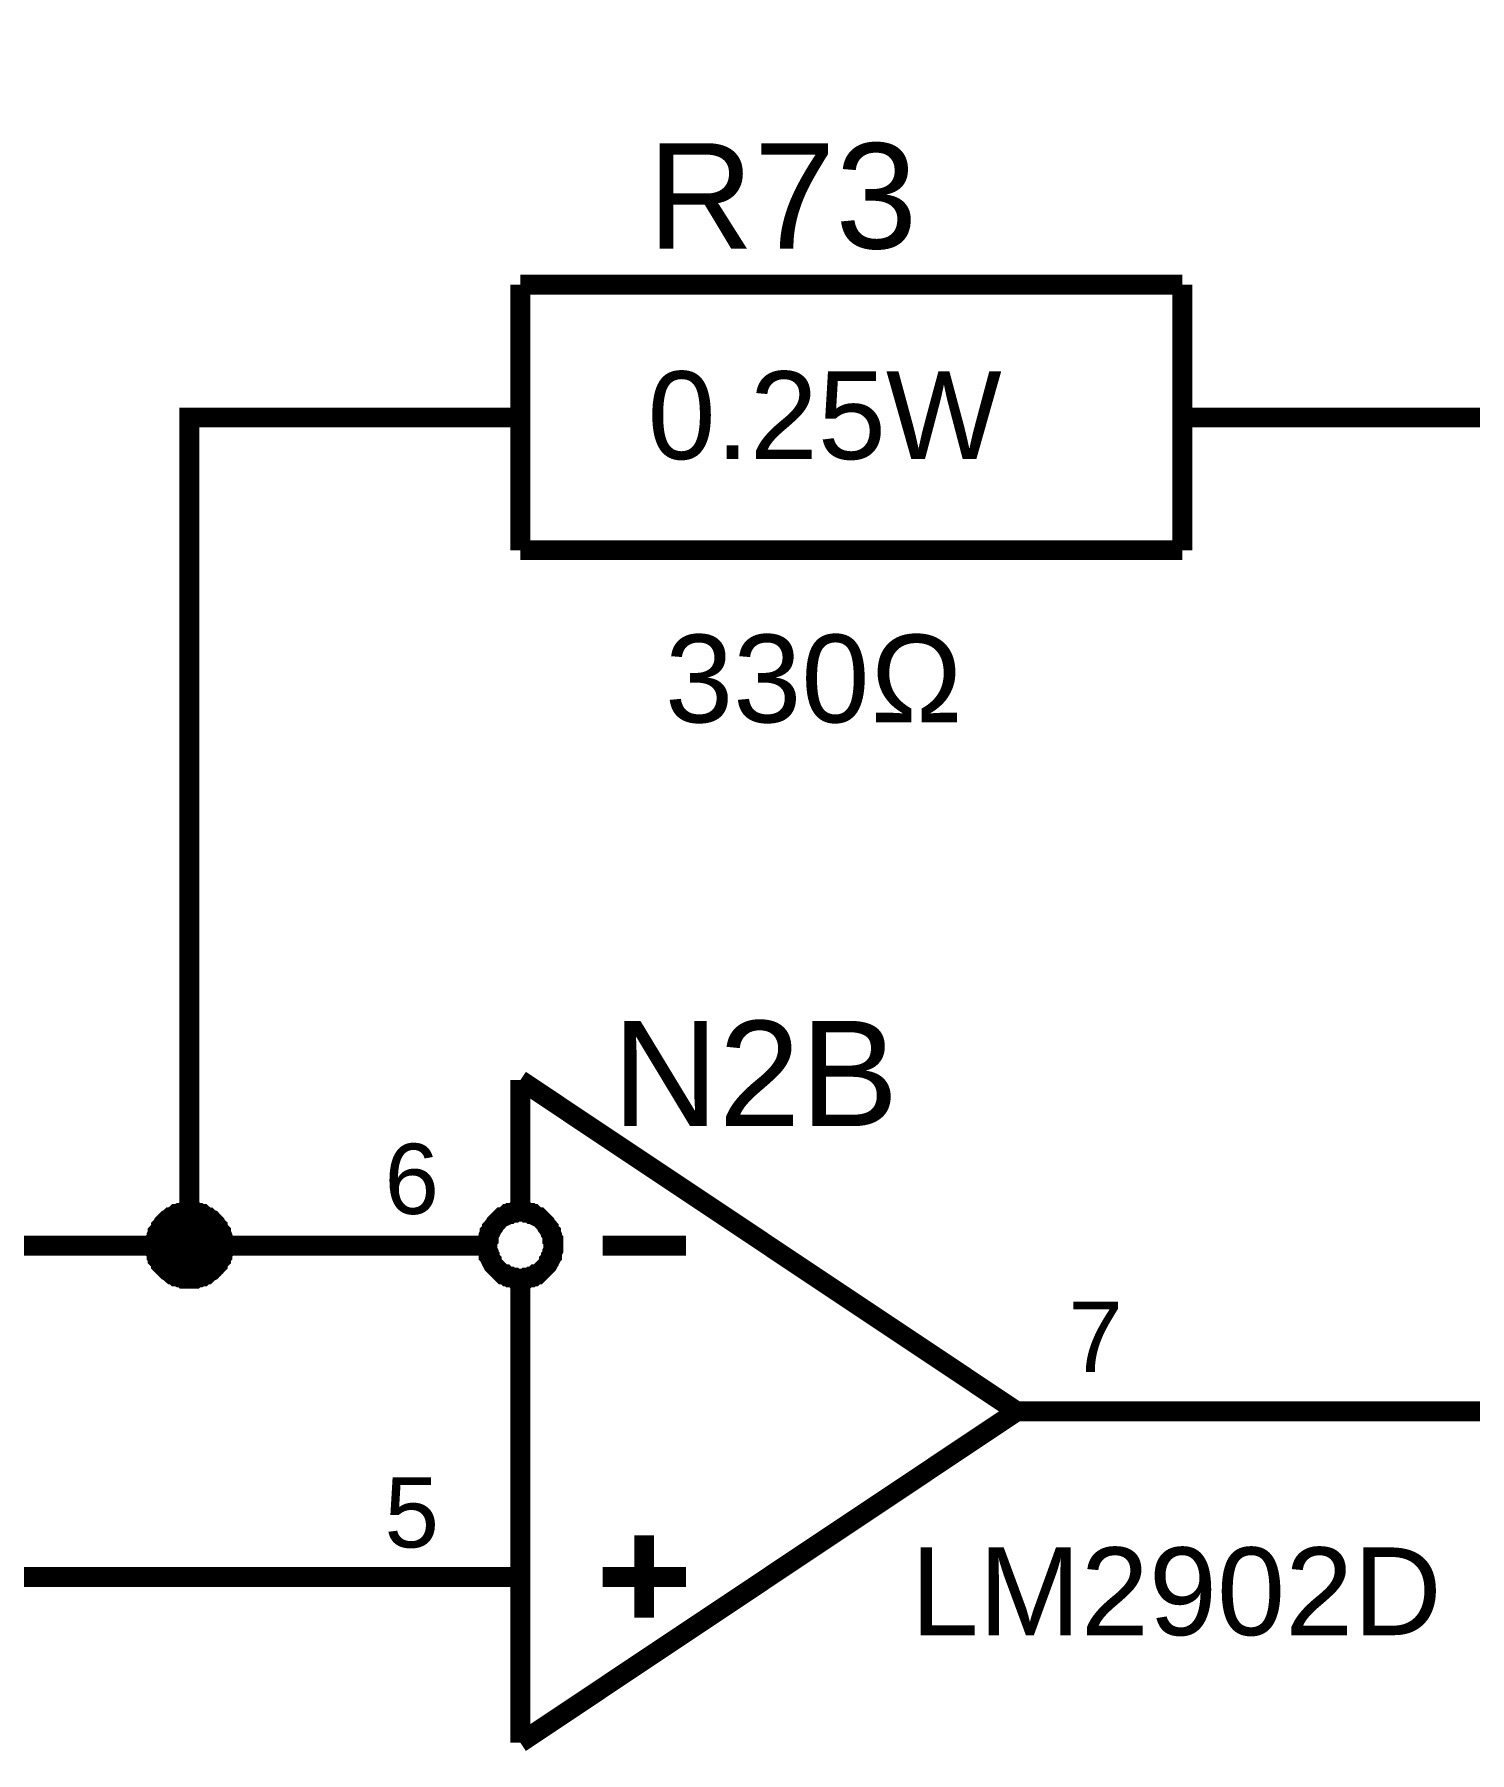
# Model space of a CAD drawing. Header units: millimetres. Extents: x -2024 to 917, y -725 to 13.
# Drawn here: x 782.09 to 803.76, y -383.95 to -358.01 of the extents above; entities that cross this region are included whole.
import ezdxf

# ---------------------------------------------------------------- set-up
doc = ezdxf.new("R2010")
doc.units = ezdxf.units.MM
doc.layers.add('Sheet', color=255, linetype='Continuous')
doc.styles.get("Standard").update_dxf_attribs({"font": 'arial.ttf'})

msp = doc.modelspace()

# ---------------------------------------------------------------- linework, layer by layer
at = {"layer": 'Sheet'}
for points, const_width in [([(786.928, -381.3), (779.43, -381.3), (779.43, -361.297), (779.43, -353.795), (786.928, -353.795)], 0.3), ([(819.418, -358.796), (821.917, -358.796), (821.917, -363.797), (821.917, -378.799), (811.92, -378.799), (799.424, -378.799)], 0.3), ([(789.427, -361.793), (789.427, -365.801)], 0.3), ([(789.427, -361.793), (799.424, -361.793)], 0.3), ([(799.424, -361.793), (799.424, -365.801)], 0.3), ([(786.928, -363.797), (784.429, -363.797), (784.429, -376.299)], 0.3), ([(789.427, -363.797), (786.928, -363.797)], 0.3), ([(799.424, -363.797), (801.923, -363.797)], 0.3), ([(804.422, -363.797), (801.923, -363.797)], 0.3), ([(789.427, -365.801), (799.424, -365.801)], 0.3), ([(789.427, -373.799), (789.427, -375.67)], 0.3), ([(789.427, -373.799), (796.925, -378.799)], 0.3), ([(783.916, -376.299), (783.916, -376.266), (783.916, -376.249), (783.916, -376.216), (783.932, -376.2), (783.932, -376.166), (783.932, -376.15), (783.949, -376.117), (783.949, -376.1), (783.965, -376.084), (783.982, -376.051), (783.998, -376.034), (783.998, -376.017), (784.015, -376.001), (784.031, -375.968), (784.048, -375.951), (784.065, -375.935), (784.081, -375.918), (784.098, -375.901), (784.131, -375.885), (784.147, -375.868), (784.164, -375.868), (784.18, -375.852), (784.214, -375.835), (784.23, -375.819), (784.247, -375.819), (784.28, -375.802), (784.296, -375.802), (784.329, -375.802), (784.346, -375.786), (784.379, -375.786), (784.396, -375.786), (784.429, -375.786)], 0.3), ([(783.916, -376.299), (783.916, -376.266), (783.916, -376.249), (783.916, -376.216), (783.932, -376.2), (783.932, -376.166), (783.932, -376.15), (783.949, -376.117), (783.949, -376.1), (783.965, -376.084), (783.982, -376.051), (783.998, -376.034), (783.998, -376.017), (784.015, -376.001), (784.031, -375.968), (784.048, -375.951), (784.065, -375.935), (784.081, -375.918), (784.098, -375.901), (784.131, -375.885), (784.147, -375.868), (784.164, -375.868), (784.18, -375.852), (784.214, -375.835), (784.23, -375.819), (784.247, -375.819), (784.28, -375.802), (784.296, -375.802), (784.329, -375.802), (784.346, -375.786), (784.379, -375.786), (784.396, -375.786), (784.429, -375.786)], 0.3), ([(783.916, -376.299), (783.916, -376.266), (783.916, -376.249), (783.916, -376.216), (783.932, -376.2), (783.932, -376.166), (783.932, -376.15), (783.949, -376.117), (783.949, -376.1), (783.965, -376.084), (783.982, -376.051), (783.998, -376.034), (783.998, -376.017), (784.015, -376.001), (784.031, -375.968), (784.048, -375.951), (784.065, -375.935), (784.081, -375.918), (784.098, -375.901), (784.131, -375.885), (784.147, -375.868), (784.164, -375.868), (784.18, -375.852), (784.214, -375.835), (784.23, -375.819), (784.247, -375.819), (784.28, -375.802), (784.296, -375.802), (784.329, -375.802), (784.346, -375.786), (784.379, -375.786), (784.396, -375.786), (784.429, -375.786)], 0.3), ([(783.916, -376.299), (783.916, -376.266), (783.916, -376.249), (783.916, -376.216), (783.932, -376.2), (783.932, -376.166), (783.932, -376.15), (783.949, -376.117), (783.949, -376.1), (783.965, -376.084), (783.982, -376.051), (783.998, -376.034), (783.998, -376.017), (784.015, -376.001), (784.031, -375.968), (784.048, -375.951), (784.065, -375.935), (784.081, -375.918), (784.098, -375.901), (784.131, -375.885), (784.147, -375.868), (784.164, -375.868), (784.18, -375.852), (784.214, -375.835), (784.23, -375.819), (784.247, -375.819), (784.28, -375.802), (784.296, -375.802), (784.329, -375.802), (784.346, -375.786), (784.379, -375.786), (784.396, -375.786), (784.429, -375.786)], 0.3), ([(783.916, -376.299), (783.916, -376.266), (783.916, -376.249), (783.916, -376.216), (783.932, -376.2), (783.932, -376.166), (783.932, -376.15), (783.949, -376.117), (783.949, -376.1), (783.965, -376.084), (783.982, -376.051), (783.998, -376.034), (783.998, -376.017), (784.015, -376.001), (784.031, -375.968), (784.048, -375.951), (784.065, -375.935), (784.081, -375.918), (784.098, -375.901), (784.131, -375.885), (784.147, -375.868), (784.164, -375.868), (784.18, -375.852), (784.214, -375.835), (784.23, -375.819), (784.247, -375.819), (784.28, -375.802), (784.296, -375.802), (784.329, -375.802), (784.346, -375.786), (784.379, -375.786), (784.396, -375.786), (784.429, -375.786)], 0.0991), ([(783.916, -376.299), (783.916, -376.266), (783.916, -376.249), (783.916, -376.216), (783.932, -376.2), (783.932, -376.166), (783.932, -376.15), (783.949, -376.117), (783.949, -376.1), (783.965, -376.084), (783.982, -376.051), (783.998, -376.034), (783.998, -376.017), (784.015, -376.001), (784.031, -375.968), (784.048, -375.951), (784.065, -375.935), (784.081, -375.918), (784.098, -375.901), (784.131, -375.885), (784.147, -375.868), (784.164, -375.868), (784.18, -375.852), (784.214, -375.835), (784.23, -375.819), (784.247, -375.819), (784.28, -375.802), (784.296, -375.802), (784.329, -375.802), (784.346, -375.786), (784.379, -375.786), (784.396, -375.786), (784.429, -375.786)], 0.0991), ([(783.916, -376.299), (783.916, -376.266), (783.916, -376.249), (783.916, -376.216), (783.932, -376.2), (783.932, -376.166), (783.932, -376.15), (783.949, -376.117), (783.949, -376.1), (783.965, -376.084), (783.982, -376.051), (783.998, -376.034), (783.998, -376.017), (784.015, -376.001), (784.031, -375.968), (784.048, -375.951), (784.065, -375.935), (784.081, -375.918), (784.098, -375.901), (784.131, -375.885), (784.147, -375.868), (784.164, -375.868), (784.18, -375.852), (784.214, -375.835), (784.23, -375.819), (784.247, -375.819), (784.28, -375.802), (784.296, -375.802), (784.329, -375.802), (784.346, -375.786), (784.379, -375.786), (784.396, -375.786), (784.429, -375.786)], 0.0991), ([(783.916, -376.299), (783.916, -376.266), (783.916, -376.249), (783.916, -376.216), (783.932, -376.2), (783.932, -376.166), (783.932, -376.15), (783.949, -376.117), (783.949, -376.1), (783.965, -376.084), (783.982, -376.051), (783.998, -376.034), (783.998, -376.017), (784.015, -376.001), (784.031, -375.968), (784.048, -375.951), (784.065, -375.935), (784.081, -375.918), (784.098, -375.901), (784.131, -375.885), (784.147, -375.868), (784.164, -375.868), (784.18, -375.852), (784.214, -375.835), (784.23, -375.819), (784.247, -375.819), (784.28, -375.802), (784.296, -375.802), (784.329, -375.802), (784.346, -375.786), (784.379, -375.786), (784.396, -375.786), (784.429, -375.786)], 0.0991), ([(784.429, -375.786), (784.429, -375.786)], 0.3), ([(784.429, -375.786), (784.462, -375.786), (784.478, -375.786), (784.511, -375.786), (784.528, -375.802), (784.561, -375.802), (784.578, -375.802), (784.611, -375.819), (784.627, -375.819), (784.644, -375.835), (784.677, -375.852), (784.694, -375.868), (784.71, -375.868), (784.727, -375.885), (784.76, -375.901), (784.776, -375.918), (784.793, -375.935), (784.809, -375.951), (784.826, -375.968), (784.842, -376.001), (784.859, -376.017), (784.859, -376.034), (784.876, -376.051), (784.892, -376.084), (784.909, -376.1), (784.909, -376.117), (784.925, -376.15), (784.925, -376.166), (784.925, -376.2), (784.942, -376.216), (784.942, -376.249), (784.942, -376.266), (784.942, -376.299)], 0.3), ([(784.429, -375.786), (784.429, -375.786)], 0.3), ([(784.429, -375.786), (784.462, -375.786), (784.478, -375.786), (784.511, -375.786), (784.528, -375.802), (784.561, -375.802), (784.578, -375.802), (784.611, -375.819), (784.627, -375.819), (784.644, -375.835), (784.677, -375.852), (784.694, -375.868), (784.71, -375.868), (784.727, -375.885), (784.76, -375.901), (784.776, -375.918), (784.793, -375.935), (784.809, -375.951), (784.826, -375.968), (784.842, -376.001), (784.859, -376.017), (784.859, -376.034), (784.876, -376.051), (784.892, -376.084), (784.909, -376.1), (784.909, -376.117), (784.925, -376.15), (784.925, -376.166), (784.925, -376.2), (784.942, -376.216), (784.942, -376.249), (784.942, -376.266), (784.942, -376.299)], 0.3), ([(784.429, -375.786), (784.429, -375.786)], 0.3), ([(784.429, -375.786), (784.462, -375.786), (784.478, -375.786), (784.511, -375.786), (784.528, -375.802), (784.561, -375.802), (784.578, -375.802), (784.611, -375.819), (784.627, -375.819), (784.644, -375.835), (784.677, -375.852), (784.694, -375.868), (784.71, -375.868), (784.727, -375.885), (784.76, -375.901), (784.776, -375.918), (784.793, -375.935), (784.809, -375.951), (784.826, -375.968), (784.842, -376.001), (784.859, -376.017), (784.859, -376.034), (784.876, -376.051), (784.892, -376.084), (784.909, -376.1), (784.909, -376.117), (784.925, -376.15), (784.925, -376.166), (784.925, -376.2), (784.942, -376.216), (784.942, -376.249), (784.942, -376.266), (784.942, -376.299)], 0.3), ([(784.429, -375.786), (784.429, -375.786)], 0.3), ([(784.429, -375.786), (784.462, -375.786), (784.478, -375.786), (784.511, -375.786), (784.528, -375.802), (784.561, -375.802), (784.578, -375.802), (784.611, -375.819), (784.627, -375.819), (784.644, -375.835), (784.677, -375.852), (784.694, -375.868), (784.71, -375.868), (784.727, -375.885), (784.76, -375.901), (784.776, -375.918), (784.793, -375.935), (784.809, -375.951), (784.826, -375.968), (784.842, -376.001), (784.859, -376.017), (784.859, -376.034), (784.876, -376.051), (784.892, -376.084), (784.909, -376.1), (784.909, -376.117), (784.925, -376.15), (784.925, -376.166), (784.925, -376.2), (784.942, -376.216), (784.942, -376.249), (784.942, -376.266), (784.942, -376.299)], 0.3), ([(784.429, -375.786), (784.429, -375.786)], 0.0991), ([(784.429, -375.786), (784.462, -375.786), (784.478, -375.786), (784.511, -375.786), (784.528, -375.802), (784.561, -375.802), (784.578, -375.802), (784.611, -375.819), (784.627, -375.819), (784.644, -375.835), (784.677, -375.852), (784.694, -375.868), (784.71, -375.868), (784.727, -375.885), (784.76, -375.901), (784.776, -375.918), (784.793, -375.935), (784.809, -375.951), (784.826, -375.968), (784.842, -376.001), (784.859, -376.017), (784.859, -376.034), (784.876, -376.051), (784.892, -376.084), (784.909, -376.1), (784.909, -376.117), (784.925, -376.15), (784.925, -376.166), (784.925, -376.2), (784.942, -376.216), (784.942, -376.249), (784.942, -376.266), (784.942, -376.299)], 0.0991), ([(784.429, -375.786), (784.429, -375.786)], 0.0991), ([(784.429, -375.786), (784.462, -375.786), (784.478, -375.786), (784.511, -375.786), (784.528, -375.802), (784.561, -375.802), (784.578, -375.802), (784.611, -375.819), (784.627, -375.819), (784.644, -375.835), (784.677, -375.852), (784.694, -375.868), (784.71, -375.868), (784.727, -375.885), (784.76, -375.901), (784.776, -375.918), (784.793, -375.935), (784.809, -375.951), (784.826, -375.968), (784.842, -376.001), (784.859, -376.017), (784.859, -376.034), (784.876, -376.051), (784.892, -376.084), (784.909, -376.1), (784.909, -376.117), (784.925, -376.15), (784.925, -376.166), (784.925, -376.2), (784.942, -376.216), (784.942, -376.249), (784.942, -376.266), (784.942, -376.299)], 0.0991), ([(784.429, -375.786), (784.429, -375.786)], 0.0991), ([(784.429, -375.786), (784.462, -375.786), (784.478, -375.786), (784.511, -375.786), (784.528, -375.802), (784.561, -375.802), (784.578, -375.802), (784.611, -375.819), (784.627, -375.819), (784.644, -375.835), (784.677, -375.852), (784.694, -375.868), (784.71, -375.868), (784.727, -375.885), (784.76, -375.901), (784.776, -375.918), (784.793, -375.935), (784.809, -375.951), (784.826, -375.968), (784.842, -376.001), (784.859, -376.017), (784.859, -376.034), (784.876, -376.051), (784.892, -376.084), (784.909, -376.1), (784.909, -376.117), (784.925, -376.15), (784.925, -376.166), (784.925, -376.2), (784.942, -376.216), (784.942, -376.249), (784.942, -376.266), (784.942, -376.299)], 0.0991), ([(784.429, -375.786), (784.429, -375.786)], 0.0991), ([(784.429, -375.786), (784.462, -375.786), (784.478, -375.786), (784.511, -375.786), (784.528, -375.802), (784.561, -375.802), (784.578, -375.802), (784.611, -375.819), (784.627, -375.819), (784.644, -375.835), (784.677, -375.852), (784.694, -375.868), (784.71, -375.868), (784.727, -375.885), (784.76, -375.901), (784.776, -375.918), (784.793, -375.935), (784.809, -375.951), (784.826, -375.968), (784.842, -376.001), (784.859, -376.017), (784.859, -376.034), (784.876, -376.051), (784.892, -376.084), (784.909, -376.1), (784.909, -376.117), (784.925, -376.15), (784.925, -376.166), (784.925, -376.2), (784.942, -376.216), (784.942, -376.249), (784.942, -376.266), (784.942, -376.299)], 0.0991), ([(788.931, -376.299), (788.931, -376.266), (788.931, -376.249), (788.931, -376.216), (788.947, -376.2), (788.947, -376.166), (788.947, -376.15), (788.964, -376.117), (788.964, -376.1), (788.98, -376.084), (788.997, -376.051), (788.997, -376.034), (789.013, -376.017), (789.03, -376.001), (789.046, -375.968), (789.063, -375.951), (789.08, -375.935), (789.096, -375.918), (789.113, -375.901), (789.129, -375.885), (789.146, -375.868), (789.162, -375.868), (789.195, -375.852), (789.212, -375.835), (789.229, -375.819), (789.262, -375.819), (789.278, -375.802), (789.295, -375.802), (789.328, -375.802), (789.344, -375.786), (789.377, -375.786), (789.394, -375.786), (789.427, -375.786)], 0.3), ([(789.427, -375.786), (789.394, -375.786), (789.377, -375.786), (789.344, -375.786), (789.328, -375.802), (789.295, -375.802), (789.278, -375.802), (789.262, -375.819), (789.229, -375.819), (789.212, -375.835), (789.195, -375.852), (789.162, -375.868), (789.146, -375.868), (789.129, -375.885), (789.113, -375.901), (789.096, -375.918), (789.08, -375.935), (789.063, -375.951), (789.046, -375.968), (789.03, -376.001), (789.013, -376.017), (788.997, -376.034), (788.997, -376.051), (788.98, -376.084), (788.964, -376.1), (788.964, -376.117), (788.947, -376.15), (788.947, -376.166), (788.947, -376.2), (788.931, -376.216), (788.931, -376.249), (788.931, -376.266), (788.931, -376.299)], 0.3), ([(789.427, -375.786), (789.46, -375.786), (789.477, -375.786), (789.51, -375.786), (789.526, -375.802), (789.56, -375.802), (789.576, -375.802), (789.593, -375.819), (789.626, -375.819), (789.642, -375.835), (789.659, -375.852), (789.692, -375.868), (789.708, -375.868), (789.725, -375.885), (789.742, -375.901), (789.758, -375.918), (789.775, -375.935), (789.791, -375.951), (789.808, -375.968), (789.824, -376.001), (789.841, -376.017), (789.857, -376.034), (789.857, -376.051), (789.874, -376.084), (789.891, -376.1), (789.891, -376.117), (789.907, -376.15), (789.907, -376.166), (789.907, -376.2), (789.924, -376.216), (789.924, -376.249), (789.924, -376.266), (789.924, -376.299)], 0.3), ([(789.924, -376.299), (789.924, -376.266), (789.924, -376.249), (789.924, -376.216), (789.907, -376.2), (789.907, -376.166), (789.907, -376.15), (789.891, -376.117), (789.891, -376.1), (789.874, -376.084), (789.857, -376.051), (789.857, -376.034), (789.841, -376.017), (789.824, -376.001), (789.808, -375.968), (789.791, -375.951), (789.775, -375.935), (789.758, -375.918), (789.742, -375.901), (789.725, -375.885), (789.708, -375.868), (789.692, -375.868), (789.659, -375.852), (789.642, -375.835), (789.626, -375.819), (789.593, -375.819), (789.576, -375.802), (789.56, -375.802), (789.526, -375.802), (789.51, -375.786), (789.477, -375.786), (789.46, -375.786), (789.427, -375.786)], 0.3), ([(786.928, -376.299), (784.429, -376.299), (776.931, -376.299)], 0.3), ([(784.429, -376.796), (784.396, -376.796), (784.379, -376.796), (784.346, -376.796), (784.329, -376.779), (784.296, -376.779), (784.28, -376.779), (784.247, -376.763), (784.23, -376.763), (784.214, -376.746), (784.18, -376.729), (784.164, -376.729), (784.147, -376.713), (784.131, -376.696), (784.098, -376.68), (784.081, -376.663), (784.065, -376.647), (784.048, -376.63), (784.031, -376.614), (784.015, -376.597), (783.998, -376.58), (783.998, -376.564), (783.982, -376.531), (783.965, -376.514), (783.949, -376.498), (783.949, -376.464), (783.932, -376.448), (783.932, -376.431), (783.932, -376.398), (783.916, -376.382), (783.916, -376.349), (783.916, -376.332), (783.916, -376.299)], 0.3), ([(783.916, -376.299), (783.916, -376.299)], 0.3), ([(784.429, -376.796), (784.396, -376.796), (784.379, -376.796), (784.346, -376.796), (784.329, -376.779), (784.296, -376.779), (784.28, -376.779), (784.247, -376.763), (784.23, -376.763), (784.214, -376.746), (784.18, -376.729), (784.164, -376.729), (784.147, -376.713), (784.131, -376.696), (784.098, -376.68), (784.081, -376.663), (784.065, -376.647), (784.048, -376.63), (784.031, -376.614), (784.015, -376.597), (783.998, -376.58), (783.998, -376.564), (783.982, -376.531), (783.965, -376.514), (783.949, -376.498), (783.949, -376.464), (783.932, -376.448), (783.932, -376.431), (783.932, -376.398), (783.916, -376.382), (783.916, -376.349), (783.916, -376.332), (783.916, -376.299)], 0.3), ([(783.916, -376.299), (783.916, -376.299)], 0.3), ([(784.429, -376.796), (784.396, -376.796), (784.379, -376.796), (784.346, -376.796), (784.329, -376.779), (784.296, -376.779), (784.28, -376.779), (784.247, -376.763), (784.23, -376.763), (784.214, -376.746), (784.18, -376.729), (784.164, -376.729), (784.147, -376.713), (784.131, -376.696), (784.098, -376.68), (784.081, -376.663), (784.065, -376.647), (784.048, -376.63), (784.031, -376.614), (784.015, -376.597), (783.998, -376.58), (783.998, -376.564), (783.982, -376.531), (783.965, -376.514), (783.949, -376.498), (783.949, -376.464), (783.932, -376.448), (783.932, -376.431), (783.932, -376.398), (783.916, -376.382), (783.916, -376.349), (783.916, -376.332), (783.916, -376.299)], 0.3), ([(783.916, -376.299), (783.916, -376.299)], 0.3), ([(784.429, -376.796), (784.396, -376.796), (784.379, -376.796), (784.346, -376.796), (784.329, -376.779), (784.296, -376.779), (784.28, -376.779), (784.247, -376.763), (784.23, -376.763), (784.214, -376.746), (784.18, -376.729), (784.164, -376.729), (784.147, -376.713), (784.131, -376.696), (784.098, -376.68), (784.081, -376.663), (784.065, -376.647), (784.048, -376.63), (784.031, -376.614), (784.015, -376.597), (783.998, -376.58), (783.998, -376.564), (783.982, -376.531), (783.965, -376.514), (783.949, -376.498), (783.949, -376.464), (783.932, -376.448), (783.932, -376.431), (783.932, -376.398), (783.916, -376.382), (783.916, -376.349), (783.916, -376.332), (783.916, -376.299)], 0.3), ([(783.916, -376.299), (783.916, -376.299)], 0.3), ([(784.429, -376.796), (784.396, -376.796), (784.379, -376.796), (784.346, -376.796), (784.329, -376.779), (784.296, -376.779), (784.28, -376.779), (784.247, -376.763), (784.23, -376.763), (784.214, -376.746), (784.18, -376.729), (784.164, -376.729), (784.147, -376.713), (784.131, -376.696), (784.098, -376.68), (784.081, -376.663), (784.065, -376.647), (784.048, -376.63), (784.031, -376.614), (784.015, -376.597), (783.998, -376.58), (783.998, -376.564), (783.982, -376.531), (783.965, -376.514), (783.949, -376.498), (783.949, -376.464), (783.932, -376.448), (783.932, -376.431), (783.932, -376.398), (783.916, -376.382), (783.916, -376.349), (783.916, -376.332), (783.916, -376.299)], 0.0991), ([(783.916, -376.299), (783.916, -376.299)], 0.0991), ([(784.429, -376.796), (784.396, -376.796), (784.379, -376.796), (784.346, -376.796), (784.329, -376.779), (784.296, -376.779), (784.28, -376.779), (784.247, -376.763), (784.23, -376.763), (784.214, -376.746), (784.18, -376.729), (784.164, -376.729), (784.147, -376.713), (784.131, -376.696), (784.098, -376.68), (784.081, -376.663), (784.065, -376.647), (784.048, -376.63), (784.031, -376.614), (784.015, -376.597), (783.998, -376.58), (783.998, -376.564), (783.982, -376.531), (783.965, -376.514), (783.949, -376.498), (783.949, -376.464), (783.932, -376.448), (783.932, -376.431), (783.932, -376.398), (783.916, -376.382), (783.916, -376.349), (783.916, -376.332), (783.916, -376.299)], 0.0991), ([(783.916, -376.299), (783.916, -376.299)], 0.0991), ([(784.429, -376.796), (784.396, -376.796), (784.379, -376.796), (784.346, -376.796), (784.329, -376.779), (784.296, -376.779), (784.28, -376.779), (784.247, -376.763), (784.23, -376.763), (784.214, -376.746), (784.18, -376.729), (784.164, -376.729), (784.147, -376.713), (784.131, -376.696), (784.098, -376.68), (784.081, -376.663), (784.065, -376.647), (784.048, -376.63), (784.031, -376.614), (784.015, -376.597), (783.998, -376.58), (783.998, -376.564), (783.982, -376.531), (783.965, -376.514), (783.949, -376.498), (783.949, -376.464), (783.932, -376.448), (783.932, -376.431), (783.932, -376.398), (783.916, -376.382), (783.916, -376.349), (783.916, -376.332), (783.916, -376.299)], 0.0991), ([(783.916, -376.299), (783.916, -376.299)], 0.0991), ([(784.429, -376.796), (784.396, -376.796), (784.379, -376.796), (784.346, -376.796), (784.329, -376.779), (784.296, -376.779), (784.28, -376.779), (784.247, -376.763), (784.23, -376.763), (784.214, -376.746), (784.18, -376.729), (784.164, -376.729), (784.147, -376.713), (784.131, -376.696), (784.098, -376.68), (784.081, -376.663), (784.065, -376.647), (784.048, -376.63), (784.031, -376.614), (784.015, -376.597), (783.998, -376.58), (783.998, -376.564), (783.982, -376.531), (783.965, -376.514), (783.949, -376.498), (783.949, -376.464), (783.932, -376.448), (783.932, -376.431), (783.932, -376.398), (783.916, -376.382), (783.916, -376.349), (783.916, -376.332), (783.916, -376.299)], 0.0991), ([(783.916, -376.299), (783.916, -376.299)], 0.0991), ([(784.942, -376.299), (784.942, -376.332), (784.942, -376.349), (784.942, -376.382), (784.925, -376.398), (784.925, -376.431), (784.925, -376.448), (784.909, -376.464), (784.909, -376.498), (784.892, -376.514), (784.876, -376.531), (784.859, -376.564), (784.859, -376.58), (784.842, -376.597), (784.826, -376.614), (784.809, -376.63), (784.793, -376.647), (784.776, -376.663), (784.76, -376.68), (784.727, -376.696), (784.71, -376.713), (784.694, -376.729), (784.677, -376.729), (784.644, -376.746), (784.627, -376.763), (784.611, -376.763), (784.578, -376.779), (784.561, -376.779), (784.528, -376.779), (784.511, -376.796), (784.478, -376.796), (784.462, -376.796), (784.429, -376.796)], 0.3), ([(784.942, -376.299), (784.942, -376.332), (784.942, -376.349), (784.942, -376.382), (784.925, -376.398), (784.925, -376.431), (784.925, -376.448), (784.909, -376.464), (784.909, -376.498), (784.892, -376.514), (784.876, -376.531), (784.859, -376.564), (784.859, -376.58), (784.842, -376.597), (784.826, -376.614), (784.809, -376.63), (784.793, -376.647), (784.776, -376.663), (784.76, -376.68), (784.727, -376.696), (784.71, -376.713), (784.694, -376.729), (784.677, -376.729), (784.644, -376.746), (784.627, -376.763), (784.611, -376.763), (784.578, -376.779), (784.561, -376.779), (784.528, -376.779), (784.511, -376.796), (784.478, -376.796), (784.462, -376.796), (784.429, -376.796)], 0.3), ([(784.942, -376.299), (784.942, -376.332), (784.942, -376.349), (784.942, -376.382), (784.925, -376.398), (784.925, -376.431), (784.925, -376.448), (784.909, -376.464), (784.909, -376.498), (784.892, -376.514), (784.876, -376.531), (784.859, -376.564), (784.859, -376.58), (784.842, -376.597), (784.826, -376.614), (784.809, -376.63), (784.793, -376.647), (784.776, -376.663), (784.76, -376.68), (784.727, -376.696), (784.71, -376.713), (784.694, -376.729), (784.677, -376.729), (784.644, -376.746), (784.627, -376.763), (784.611, -376.763), (784.578, -376.779), (784.561, -376.779), (784.528, -376.779), (784.511, -376.796), (784.478, -376.796), (784.462, -376.796), (784.429, -376.796)], 0.3), ([(784.942, -376.299), (784.942, -376.332), (784.942, -376.349), (784.942, -376.382), (784.925, -376.398), (784.925, -376.431), (784.925, -376.448), (784.909, -376.464), (784.909, -376.498), (784.892, -376.514), (784.876, -376.531), (784.859, -376.564), (784.859, -376.58), (784.842, -376.597), (784.826, -376.614), (784.809, -376.63), (784.793, -376.647), (784.776, -376.663), (784.76, -376.68), (784.727, -376.696), (784.71, -376.713), (784.694, -376.729), (784.677, -376.729), (784.644, -376.746), (784.627, -376.763), (784.611, -376.763), (784.578, -376.779), (784.561, -376.779), (784.528, -376.779), (784.511, -376.796), (784.478, -376.796), (784.462, -376.796), (784.429, -376.796)], 0.3), ([(784.942, -376.299), (784.942, -376.332), (784.942, -376.349), (784.942, -376.382), (784.925, -376.398), (784.925, -376.431), (784.925, -376.448), (784.909, -376.464), (784.909, -376.498), (784.892, -376.514), (784.876, -376.531), (784.859, -376.564), (784.859, -376.58), (784.842, -376.597), (784.826, -376.614), (784.809, -376.63), (784.793, -376.647), (784.776, -376.663), (784.76, -376.68), (784.727, -376.696), (784.71, -376.713), (784.694, -376.729), (784.677, -376.729), (784.644, -376.746), (784.627, -376.763), (784.611, -376.763), (784.578, -376.779), (784.561, -376.779), (784.528, -376.779), (784.511, -376.796), (784.478, -376.796), (784.462, -376.796), (784.429, -376.796)], 0.0991), ([(784.942, -376.299), (784.942, -376.332), (784.942, -376.349), (784.942, -376.382), (784.925, -376.398), (784.925, -376.431), (784.925, -376.448), (784.909, -376.464), (784.909, -376.498), (784.892, -376.514), (784.876, -376.531), (784.859, -376.564), (784.859, -376.58), (784.842, -376.597), (784.826, -376.614), (784.809, -376.63), (784.793, -376.647), (784.776, -376.663), (784.76, -376.68), (784.727, -376.696), (784.71, -376.713), (784.694, -376.729), (784.677, -376.729), (784.644, -376.746), (784.627, -376.763), (784.611, -376.763), (784.578, -376.779), (784.561, -376.779), (784.528, -376.779), (784.511, -376.796), (784.478, -376.796), (784.462, -376.796), (784.429, -376.796)], 0.0991), ([(784.942, -376.299), (784.942, -376.332), (784.942, -376.349), (784.942, -376.382), (784.925, -376.398), (784.925, -376.431), (784.925, -376.448), (784.909, -376.464), (784.909, -376.498), (784.892, -376.514), (784.876, -376.531), (784.859, -376.564), (784.859, -376.58), (784.842, -376.597), (784.826, -376.614), (784.809, -376.63), (784.793, -376.647), (784.776, -376.663), (784.76, -376.68), (784.727, -376.696), (784.71, -376.713), (784.694, -376.729), (784.677, -376.729), (784.644, -376.746), (784.627, -376.763), (784.611, -376.763), (784.578, -376.779), (784.561, -376.779), (784.528, -376.779), (784.511, -376.796), (784.478, -376.796), (784.462, -376.796), (784.429, -376.796)], 0.0991), ([(784.942, -376.299), (784.942, -376.332), (784.942, -376.349), (784.942, -376.382), (784.925, -376.398), (784.925, -376.431), (784.925, -376.448), (784.909, -376.464), (784.909, -376.498), (784.892, -376.514), (784.876, -376.531), (784.859, -376.564), (784.859, -376.58), (784.842, -376.597), (784.826, -376.614), (784.809, -376.63), (784.793, -376.647), (784.776, -376.663), (784.76, -376.68), (784.727, -376.696), (784.71, -376.713), (784.694, -376.729), (784.677, -376.729), (784.644, -376.746), (784.627, -376.763), (784.611, -376.763), (784.578, -376.779), (784.561, -376.779), (784.528, -376.779), (784.511, -376.796), (784.478, -376.796), (784.462, -376.796), (784.429, -376.796)], 0.0991), ([(784.942, -376.299), (784.942, -376.299), (784.942, -376.299), (784.942, -376.299), (784.942, -376.299), (784.942, -376.299), (784.942, -376.299), (784.942, -376.299), (784.942, -376.299), (784.942, -376.299), (784.942, -376.299), (784.942, -376.299), (784.942, -376.299), (784.942, -376.299), (784.942, -376.299), (784.942, -376.299), (784.942, -376.299), (784.942, -376.299), (784.942, -376.299), (784.942, -376.299), (784.942, -376.299), (784.942, -376.299), (784.942, -376.299), (784.942, -376.299), (784.942, -376.299), (784.942, -376.299), (784.942, -376.299), (784.942, -376.299), (784.942, -376.299), (784.942, -376.299), (784.942, -376.299), (784.942, -376.299), (784.942, -376.299)], 0.3), ([(784.942, -376.299), (784.942, -376.299)], 0.3), ([(784.942, -376.299), (784.942, -376.299), (784.942, -376.299), (784.942, -376.299), (784.942, -376.299), (784.942, -376.299), (784.942, -376.299), (784.942, -376.299), (784.942, -376.299), (784.942, -376.299), (784.942, -376.299), (784.942, -376.299), (784.942, -376.299), (784.942, -376.299), (784.942, -376.299), (784.942, -376.299), (784.942, -376.299), (784.942, -376.299), (784.942, -376.299), (784.942, -376.299), (784.942, -376.299), (784.942, -376.299), (784.942, -376.299), (784.942, -376.299), (784.942, -376.299), (784.942, -376.299), (784.942, -376.299), (784.942, -376.299), (784.942, -376.299), (784.942, -376.299), (784.942, -376.299), (784.942, -376.299), (784.942, -376.299)], 0.3), ([(784.942, -376.299), (784.942, -376.299)], 0.3), ([(784.942, -376.299), (784.942, -376.299), (784.942, -376.299), (784.942, -376.299), (784.942, -376.299), (784.942, -376.299), (784.942, -376.299), (784.942, -376.299), (784.942, -376.299), (784.942, -376.299), (784.942, -376.299), (784.942, -376.299), (784.942, -376.299), (784.942, -376.299), (784.942, -376.299), (784.942, -376.299), (784.942, -376.299), (784.942, -376.299), (784.942, -376.299), (784.942, -376.299), (784.942, -376.299), (784.942, -376.299), (784.942, -376.299), (784.942, -376.299), (784.942, -376.299), (784.942, -376.299), (784.942, -376.299), (784.942, -376.299), (784.942, -376.299), (784.942, -376.299), (784.942, -376.299), (784.942, -376.299), (784.942, -376.299)], 0.3), ([(784.942, -376.299), (784.942, -376.299)], 0.3), ([(784.942, -376.299), (784.942, -376.299), (784.942, -376.299), (784.942, -376.299), (784.942, -376.299), (784.942, -376.299), (784.942, -376.299), (784.942, -376.299), (784.942, -376.299), (784.942, -376.299), (784.942, -376.299), (784.942, -376.299), (784.942, -376.299), (784.942, -376.299), (784.942, -376.299), (784.942, -376.299), (784.942, -376.299), (784.942, -376.299), (784.942, -376.299), (784.942, -376.299), (784.942, -376.299), (784.942, -376.299), (784.942, -376.299), (784.942, -376.299), (784.942, -376.299), (784.942, -376.299), (784.942, -376.299), (784.942, -376.299), (784.942, -376.299), (784.942, -376.299), (784.942, -376.299), (784.942, -376.299), (784.942, -376.299)], 0.3), ([(784.942, -376.299), (784.942, -376.299)], 0.3), ([(784.942, -376.299), (784.942, -376.299), (784.942, -376.299), (784.942, -376.299), (784.942, -376.299), (784.942, -376.299), (784.942, -376.299), (784.942, -376.299), (784.942, -376.299), (784.942, -376.299), (784.942, -376.299), (784.942, -376.299), (784.942, -376.299), (784.942, -376.299), (784.942, -376.299), (784.942, -376.299), (784.942, -376.299), (784.942, -376.299), (784.942, -376.299), (784.942, -376.299), (784.942, -376.299), (784.942, -376.299), (784.942, -376.299), (784.942, -376.299), (784.942, -376.299), (784.942, -376.299), (784.942, -376.299), (784.942, -376.299), (784.942, -376.299), (784.942, -376.299), (784.942, -376.299), (784.942, -376.299), (784.942, -376.299)], 0.0991), ([(784.942, -376.299), (784.942, -376.299)], 0.0991), ([(784.942, -376.299), (784.942, -376.299), (784.942, -376.299), (784.942, -376.299), (784.942, -376.299), (784.942, -376.299), (784.942, -376.299), (784.942, -376.299), (784.942, -376.299), (784.942, -376.299), (784.942, -376.299), (784.942, -376.299), (784.942, -376.299), (784.942, -376.299), (784.942, -376.299), (784.942, -376.299), (784.942, -376.299), (784.942, -376.299), (784.942, -376.299), (784.942, -376.299), (784.942, -376.299), (784.942, -376.299), (784.942, -376.299), (784.942, -376.299), (784.942, -376.299), (784.942, -376.299), (784.942, -376.299), (784.942, -376.299), (784.942, -376.299), (784.942, -376.299), (784.942, -376.299), (784.942, -376.299), (784.942, -376.299)], 0.0991), ([(784.942, -376.299), (784.942, -376.299)], 0.0991), ([(784.942, -376.299), (784.942, -376.299), (784.942, -376.299), (784.942, -376.299), (784.942, -376.299), (784.942, -376.299), (784.942, -376.299), (784.942, -376.299), (784.942, -376.299), (784.942, -376.299), (784.942, -376.299), (784.942, -376.299), (784.942, -376.299), (784.942, -376.299), (784.942, -376.299), (784.942, -376.299), (784.942, -376.299), (784.942, -376.299), (784.942, -376.299), (784.942, -376.299), (784.942, -376.299), (784.942, -376.299), (784.942, -376.299), (784.942, -376.299), (784.942, -376.299), (784.942, -376.299), (784.942, -376.299), (784.942, -376.299), (784.942, -376.299), (784.942, -376.299), (784.942, -376.299), (784.942, -376.299), (784.942, -376.299)], 0.0991), ([(784.942, -376.299), (784.942, -376.299)], 0.0991), ([(784.942, -376.299), (784.942, -376.299), (784.942, -376.299), (784.942, -376.299), (784.942, -376.299), (784.942, -376.299), (784.942, -376.299), (784.942, -376.299), (784.942, -376.299), (784.942, -376.299), (784.942, -376.299), (784.942, -376.299), (784.942, -376.299), (784.942, -376.299), (784.942, -376.299), (784.942, -376.299), (784.942, -376.299), (784.942, -376.299), (784.942, -376.299), (784.942, -376.299), (784.942, -376.299), (784.942, -376.299), (784.942, -376.299), (784.942, -376.299), (784.942, -376.299), (784.942, -376.299), (784.942, -376.299), (784.942, -376.299), (784.942, -376.299), (784.942, -376.299), (784.942, -376.299), (784.942, -376.299), (784.942, -376.299)], 0.0991), ([(784.942, -376.299), (784.942, -376.299)], 0.0991), ([(788.931, -376.299), (786.928, -376.299)], 0.3), ([(789.427, -376.796), (789.394, -376.796), (789.377, -376.796), (789.344, -376.796), (789.328, -376.779), (789.295, -376.779), (789.278, -376.779), (789.262, -376.763), (789.229, -376.763), (789.212, -376.746), (789.195, -376.729), (789.162, -376.729), (789.146, -376.713), (789.129, -376.696), (789.113, -376.68), (789.096, -376.663), (789.08, -376.647), (789.063, -376.63), (789.046, -376.614), (789.03, -376.597), (789.013, -376.58), (788.997, -376.547), (788.997, -376.531), (788.98, -376.514), (788.964, -376.481), (788.964, -376.464), (788.947, -376.448), (788.947, -376.415), (788.947, -376.398), (788.931, -376.365), (788.931, -376.349), (788.931, -376.315), (788.931, -376.299)], 0.3), ([(788.931, -376.299), (788.931, -376.299)], 0.3), ([(788.931, -376.299), (788.931, -376.315), (788.931, -376.349), (788.931, -376.365), (788.947, -376.398), (788.947, -376.415), (788.947, -376.448), (788.964, -376.464), (788.964, -376.481), (788.98, -376.514), (788.997, -376.531), (788.997, -376.547), (789.013, -376.58), (789.03, -376.597), (789.046, -376.614), (789.063, -376.63), (789.08, -376.647), (789.096, -376.663), (789.113, -376.68), (789.129, -376.696), (789.146, -376.713), (789.162, -376.729), (789.195, -376.729), (789.212, -376.746), (789.229, -376.763), (789.262, -376.763), (789.278, -376.779), (789.295, -376.779), (789.328, -376.779), (789.344, -376.796), (789.377, -376.796), (789.394, -376.796), (789.427, -376.796)], 0.3), ([(789.924, -376.299), (789.924, -376.315), (789.924, -376.349), (789.924, -376.365), (789.907, -376.398), (789.907, -376.415), (789.907, -376.448), (789.891, -376.464), (789.891, -376.481), (789.874, -376.514), (789.857, -376.531), (789.857, -376.547), (789.841, -376.58), (789.824, -376.597), (789.808, -376.614), (789.791, -376.63), (789.775, -376.647), (789.758, -376.663), (789.742, -376.68), (789.725, -376.696), (789.708, -376.713), (789.692, -376.729), (789.659, -376.729), (789.642, -376.746), (789.626, -376.763), (789.593, -376.763), (789.576, -376.779), (789.56, -376.779), (789.526, -376.779), (789.51, -376.796), (789.477, -376.796), (789.46, -376.796), (789.427, -376.796)], 0.3), ([(789.427, -376.796), (789.46, -376.796), (789.477, -376.796), (789.51, -376.796), (789.526, -376.779), (789.56, -376.779), (789.576, -376.779), (789.593, -376.763), (789.626, -376.763), (789.642, -376.746), (789.659, -376.729), (789.692, -376.729), (789.708, -376.713), (789.725, -376.696), (789.742, -376.68), (789.758, -376.663), (789.775, -376.647), (789.791, -376.63), (789.808, -376.614), (789.824, -376.597), (789.841, -376.58), (789.857, -376.547), (789.857, -376.531), (789.874, -376.514), (789.891, -376.481), (789.891, -376.464), (789.907, -376.448), (789.907, -376.415), (789.907, -376.398), (789.924, -376.365), (789.924, -376.349), (789.924, -376.315), (789.924, -376.299)], 0.3), ([(789.924, -376.299), (789.924, -376.299), (789.924, -376.299), (789.924, -376.299), (789.924, -376.299), (789.924, -376.299), (789.924, -376.299), (789.924, -376.299), (789.924, -376.299), (789.924, -376.299), (789.924, -376.299), (789.924, -376.299), (789.924, -376.299), (789.924, -376.299), (789.924, -376.299), (789.924, -376.299), (789.924, -376.299), (789.924, -376.299), (789.924, -376.299), (789.924, -376.299), (789.924, -376.299), (789.924, -376.299), (789.924, -376.299), (789.924, -376.299), (789.924, -376.299), (789.924, -376.299), (789.924, -376.299), (789.924, -376.299), (789.924, -376.299), (789.924, -376.299), (789.924, -376.299), (789.924, -376.299), (789.924, -376.299)], 0.3), ([(789.924, -376.299), (789.924, -376.299)], 0.3), ([(790.668, -376.299), (791.926, -376.299)], 0.3), ([(789.427, -376.912), (789.427, -383.8)], 0.3), ([(796.925, -378.799), (789.427, -383.8)], 0.3), ([(796.925, -378.799), (799.424, -378.799)], 0.3), ([(791.297, -380.67), (791.297, -381.912)], 0.3), ([(789.427, -381.3), (786.928, -381.3)], 0.3), ([(790.668, -381.3), (791.926, -381.3)], 0.3)]:
    msp.add_lwpolyline(points, dxfattribs=dict(at, const_width=const_width))
at = {"layer": 'Sheet', "const_width": 0.508}
msp.add_lwpolyline([(784.189, -376.286, 1), (784.697, -376.286, 1)], format="xyb", close=True, dxfattribs=at)

# ---------------------------------------------------------------- texts
at = {"layer": 'Sheet'}
for s, height, p in [('R73', 1.5897, (791.347, -361.247)), ('0.25W', 1.3247, (791.347, -364.426)), ('330Ω', 1.3247, (791.612, -368.4)), ('N2B', 1.5897, (790.817, -374.494)), ('6', 1.06, (787.375, -375.819)), ('7', 1.06, (797.703, -378.203)), ('5', 1.06, (787.375, -380.853)), ('LM2902D', 1.3247, (795.319, -382.177))]:
    msp.add_text(s, height=height, dxfattribs=at).set_placement(p)

doc.saveas('drawing.dxf')
